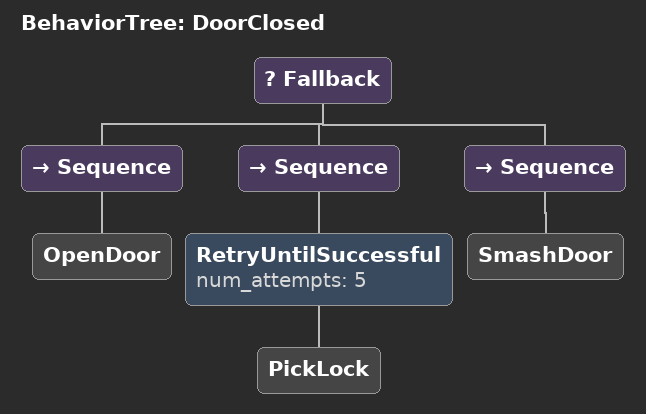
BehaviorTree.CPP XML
<root>

    <BehaviorTree ID="DoorClosed">
        <Fallback>
            <Sequence>
                <OpenDoor/>
            </Sequence>
            <Sequence>
                <!-- TODO: Instead call the decode subtree and UseDoorCode node here-->
                <RetryUntilSuccessful num_attempts="5">
                    <PickLock/>
                </RetryUntilSuccessful>
            </Sequence>
            <Sequence>
                <SmashDoor/>
            </Sequence>
        </Fallback>
    </BehaviorTree>
</root>
